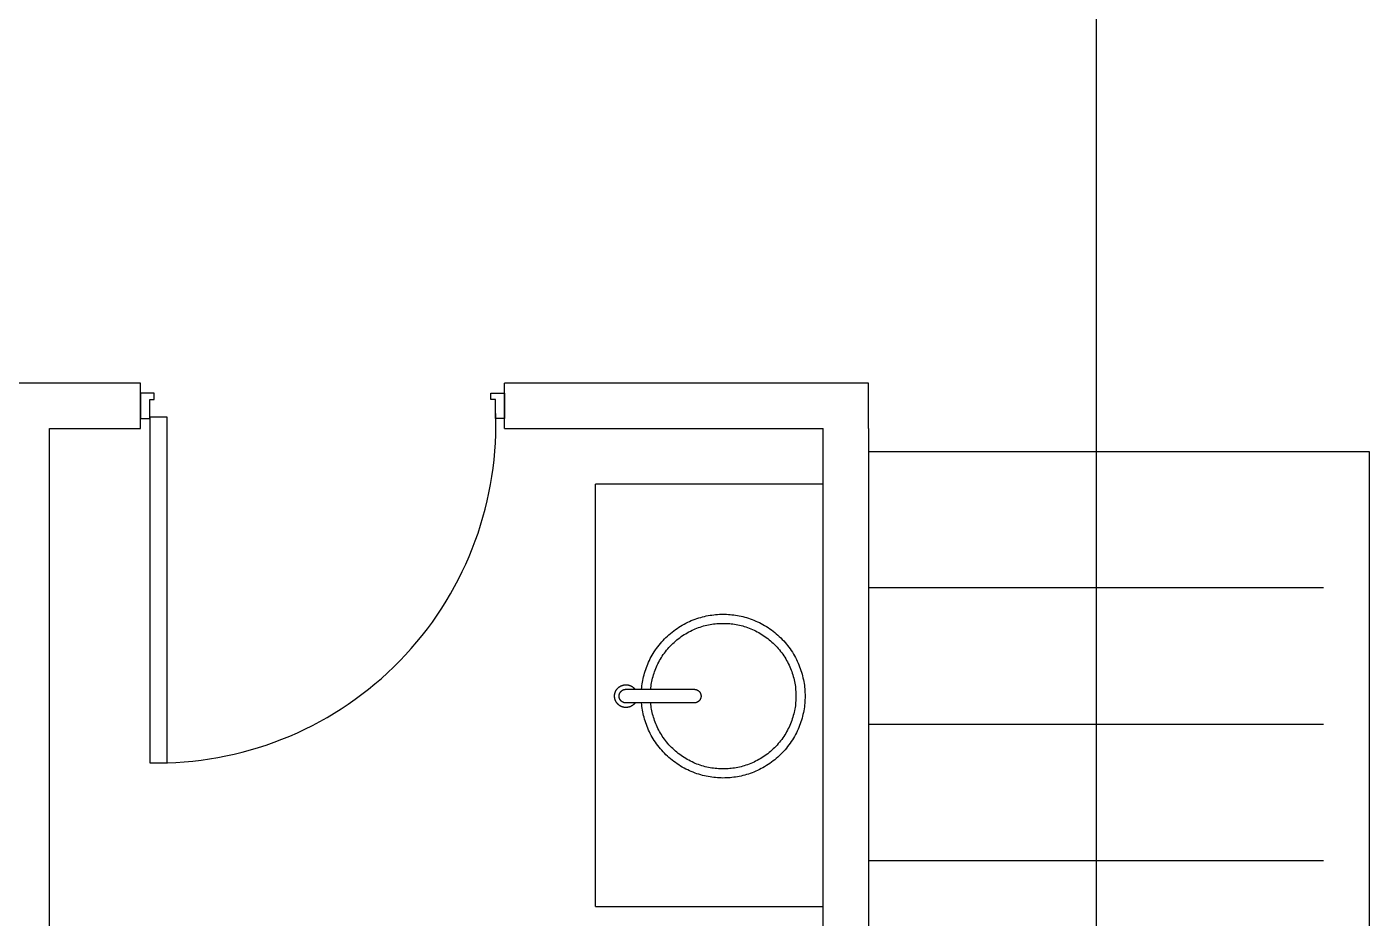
# Model space of a CAD drawing. Header units: centimetres. Extents: x 31418 to 49849, y -3781 to 3852.
# Drawn here: x 32883.1 to 33178.1, y 567.2 to 763.1 of the extents above; entities that cross this region are included whole.
import ezdxf

# ---------------------------------------------------------------- set-up
doc = ezdxf.new("R2010")
doc.units = ezdxf.units.CM
doc.header["$LTSCALE"] = 100
doc.header["$MEASUREMENT"] = 0
doc.linetypes.add('ACAD_ISO03W100', pattern=[30, 12, -18])
for name, color, linetype in [('Artefactos', 21, 'Continuous'), ('MUROS', 5, 'Continuous'), ('PUERTA', 1, 'Continuous'), ('TABIQUE', 3, 'Continuous'), ('Texto', 2, 'Continuous')]:
    doc.layers.add(name, color=color, linetype=linetype)

# ---------------------------------------------------------------- blocks, each defined once
blk = doc.blocks.new('vanitorio 2')
at = {"layer": 'Artefactos'}
for p in [(30452.74, 1051.81), (30545.54, 1001.81)]:
    blk.add_line(p, (30545.54, 1051.81), dxfattribs=at)
for points in [[(30452.74, 1051.81), (30452.74, 1001.81), (30545.54, 1001.81)], [(30497.47, 1043.15), (30497.44, 1043.17), (30497.4, 1043.2), (30497.36, 1043.23), (30497.33, 1043.26), (30497.29, 1043.29), (30497.26, 1043.33), (30497.23, 1043.36), (30497.19, 1043.39), (30497.16, 1043.43), (30497.13, 1043.46), (30497.09, 1043.5), (30497.06, 1043.53), (30497.03, 1043.57), (30497, 1043.61), (30496.97, 1043.65), (30496.94, 1043.69), (30496.91, 1043.73), (30496.89, 1043.77), (30496.86, 1043.81), (30496.83, 1043.85), (30496.81, 1043.9), (30496.78, 1043.94), (30496.76, 1043.98), (30496.74, 1044.03), (30496.72, 1044.07), (30496.69, 1044.12), (30496.67, 1044.17), (30496.65, 1044.21), (30496.64, 1044.26), (30496.62, 1044.31), (30496.6, 1044.35), (30496.59, 1044.4), (30496.57, 1044.45), (30496.56, 1044.5), (30496.55, 1044.55), (30496.53, 1044.6), (30496.52, 1044.65), (30496.51, 1044.69), (30496.51, 1044.74), (30496.5, 1044.79), (30496.49, 1044.84), (30496.49, 1044.89), (30496.48, 1044.94), (30496.48, 1044.99), (30496.48, 1045.04), (30496.47, 1045.09), (30496.47, 1045.14), (30496.47, 1045.19), (30496.47, 1045.24), (30496.48, 1045.29), (30496.48, 1045.34), (30496.48, 1045.39), (30496.49, 1045.43), (30496.5, 1045.48), (30496.5, 1045.53), (30496.51, 1045.58), (30496.52, 1045.62), (30496.53, 1045.67), (30496.54, 1045.71), (30496.55, 1045.76), (30496.56, 1045.81), (30496.57, 1045.85), (30496.59, 1045.89), (30496.6, 1045.94), (30496.62, 1045.98), (30496.63, 1046.02), (30496.65, 1046.07), (30496.67, 1046.11), (30496.68, 1046.15), (30496.7, 1046.2), (30496.72, 1046.24), (30496.75, 1046.28), (30496.77, 1046.32), (30496.79, 1046.37), (30496.81, 1046.41), (30496.84, 1046.45), (30496.86, 1046.49), (30496.89, 1046.53), (30496.92, 1046.57), (30496.95, 1046.61), (30496.98, 1046.65), (30497.01, 1046.69), (30497.04, 1046.73), (30497.07, 1046.77), (30497.1, 1046.81), (30497.14, 1046.84), (30497.17, 1046.88), (30497.2, 1046.91), (30497.24, 1046.95), (30497.28, 1046.98), (30497.31, 1047.02), (30497.35, 1047.05), (30497.39, 1047.08), (30497.43, 1047.11), (30497.47, 1047.15), (30497.51, 1047.17), (30497.55, 1047.2), (30497.59, 1047.23), (30497.64, 1047.26), (30497.68, 1047.29), (30497.72, 1047.31), (30497.77, 1047.34), (30497.81, 1047.36), (30497.86, 1047.38), (30497.9, 1047.41), (30497.95, 1047.43), (30497.99, 1047.45), (30498.04, 1047.47), (30498.08, 1047.48), (30498.13, 1047.5), (30498.18, 1047.52), (30498.22, 1047.53), (30498.27, 1047.55), (30498.32, 1047.56), (30498.36, 1047.57), (30498.41, 1047.58), (30498.46, 1047.59), (30498.51, 1047.6), (30498.55, 1047.61), (30498.6, 1047.62), (30498.65, 1047.63), (30498.69, 1047.63), (30498.74, 1047.64), (30498.79, 1047.64), (30498.83, 1047.64), (30498.88, 1047.65), (30498.93, 1047.65), (30498.97, 1047.65), (30499.02, 1047.65), (30499.06, 1047.65), (30499.11, 1047.64), (30499.16, 1047.64), (30499.2, 1047.64), (30499.25, 1047.63), (30499.3, 1047.63), (30499.35, 1047.62), (30499.39, 1047.61), (30499.44, 1047.6), (30499.49, 1047.59), (30499.53, 1047.58), (30499.58, 1047.57), (30499.63, 1047.56), (30499.68, 1047.55), (30499.72, 1047.53), (30499.77, 1047.52), (30499.82, 1047.5), (30499.86, 1047.48), (30499.91, 1047.47), (30499.95, 1047.45), (30500, 1047.43), (30500.05, 1047.41), (30500.09, 1047.38), (30500.14, 1047.36), (30500.18, 1047.34), (30500.22, 1047.31), (30500.27, 1047.29), (30500.31, 1047.26), (30500.35, 1047.23), (30500.39, 1047.2), (30500.43, 1047.17), (30500.48, 1047.15), (30500.52, 1047.11), (30500.55, 1047.08), (30500.59, 1047.05), (30500.63, 1047.02), (30500.67, 1046.98), (30500.71, 1046.95), (30500.74, 1046.91), (30500.78, 1046.88), (30500.81, 1046.84), (30500.84, 1046.81), (30500.88, 1046.77), (30500.91, 1046.73), (30500.94, 1046.69), (30500.97, 1046.65), (30501, 1046.61), (30501.03, 1046.57), (30501.05, 1046.53), (30501.08, 1046.49), (30501.11, 1046.45), (30501.13, 1046.41), (30501.16, 1046.37), (30501.18, 1046.32), (30501.2, 1046.28), (30501.22, 1046.24), (30501.24, 1046.2), (30501.26, 1046.15), (30501.28, 1046.11), (30501.3, 1046.07), (30501.31, 1046.02), (30501.33, 1045.98), (30501.34, 1045.94), (30501.36, 1045.89), (30501.37, 1045.85), (30501.38, 1045.81), (30501.4, 1045.76), (30501.41, 1045.71), (30501.42, 1045.67), (30501.43, 1045.62), (30501.44, 1045.58), (30501.44, 1045.53), (30501.45, 1045.48), (30501.46, 1045.43), (30501.46, 1045.39), (30501.47, 1045.34), (30501.47, 1045.29), (30501.47, 1045.24), (30501.47, 1045.19), (30501.47, 1045.14), (30501.47, 1045.09), (30501.47, 1045.04), (30501.47, 1044.99), (30501.46, 1044.94), (30501.46, 1044.89), (30501.45, 1044.84), (30501.45, 1044.79), (30501.44, 1044.74), (30501.43, 1044.69), (30501.42, 1044.65), (30501.41, 1044.6), (30501.4, 1044.55), (30501.39, 1044.5), (30501.37, 1044.45), (30501.36, 1044.4), (30501.34, 1044.35), (30501.33, 1044.31), (30501.31, 1044.26), (30501.29, 1044.21), (30501.27, 1044.17), (30501.25, 1044.12), (30501.23, 1044.07), (30501.21, 1044.03), (30501.19, 1043.98), (30501.16, 1043.94), (30501.14, 1043.9), (30501.11, 1043.85), (30501.09, 1043.81), (30501.06, 1043.77), (30501.03, 1043.73), (30501, 1043.69), (30500.97, 1043.65), (30500.94, 1043.61), (30500.91, 1043.57), (30500.88, 1043.53), (30500.85, 1043.5), (30500.82, 1043.46), (30500.79, 1043.43), (30500.75, 1043.39), (30500.72, 1043.36), (30500.69, 1043.33), (30500.65, 1043.29), (30500.62, 1043.26), (30500.58, 1043.23), (30500.55, 1043.2), (30500.51, 1043.17), (30500.47, 1043.15)], [(30500.47, 1041.72), (30500.86, 1041.68), (30501.25, 1041.64), (30501.65, 1041.58), (30502.04, 1041.52), (30502.44, 1041.45), (30502.84, 1041.36), (30503.24, 1041.27), (30503.64, 1041.17), (30504.04, 1041.06), (30504.44, 1040.93), (30504.84, 1040.8), (30505.24, 1040.66), (30505.64, 1040.5), (30506.03, 1040.34), (30506.43, 1040.17), (30506.82, 1039.98), (30507.21, 1039.79), (30507.6, 1039.58), (30507.98, 1039.37), (30508.36, 1039.14), (30508.74, 1038.91), (30509.11, 1038.66), (30509.47, 1038.4), (30509.83, 1038.14), (30510.19, 1037.86), (30510.53, 1037.58), (30510.88, 1037.29), (30511.21, 1036.98), (30511.54, 1036.67), (30511.86, 1036.35), (30512.17, 1036.03), (30512.47, 1035.69), (30512.77, 1035.35), (30513.05, 1035), (30513.33, 1034.64), (30513.6, 1034.28), (30513.86, 1033.91), (30514.1, 1033.53), (30514.34, 1033.15), (30514.57, 1032.77), (30514.79, 1032.38), (30515, 1031.98), (30515.2, 1031.58), (30515.38, 1031.18), (30515.56, 1030.78), (30515.72, 1030.37), (30515.88, 1029.96), (30516.02, 1029.55), (30516.16, 1029.14), (30516.28, 1028.72), (30516.39, 1028.31), (30516.5, 1027.9), (30516.59, 1027.48), (30516.67, 1027.07), (30516.74, 1026.66), (30516.8, 1026.24), (30516.86, 1025.83), (30516.9, 1025.43), (30516.93, 1025.02), (30516.95, 1024.62), (30516.97, 1024.22), (30516.97, 1023.82), (30516.97, 1023.42), (30516.96, 1023.03), (30516.94, 1022.64), (30516.91, 1022.25), (30516.87, 1021.85), (30516.82, 1021.46), (30516.77, 1021.06), (30516.7, 1020.65), (30516.62, 1020.25), (30516.54, 1019.85), (30516.44, 1019.44), (30516.34, 1019.04), (30516.22, 1018.63), (30516.09, 1018.23), (30515.96, 1017.82), (30515.81, 1017.42), (30515.65, 1017.02), (30515.48, 1016.62), (30515.31, 1016.22), (30515.12, 1015.82), (30514.92, 1015.43), (30514.71, 1015.04), (30514.49, 1014.66), (30514.26, 1014.28), (30514.02, 1013.9), (30513.77, 1013.53), (30513.51, 1013.17), (30513.24, 1012.81), (30512.96, 1012.45), (30512.67, 1012.11), (30512.38, 1011.77), (30512.07, 1011.44), (30511.76, 1011.11), (30511.43, 1010.79), (30511.1, 1010.48), (30510.76, 1010.18), (30510.42, 1009.89), (30510.07, 1009.61), (30509.71, 1009.34), (30509.34, 1009.07), (30508.97, 1008.82), (30508.6, 1008.57), (30508.22, 1008.34), (30507.83, 1008.11), (30507.44, 1007.9), (30507.05, 1007.7), (30506.65, 1007.5), (30506.25, 1007.32), (30505.85, 1007.15), (30505.44, 1006.99), (30505.04, 1006.84), (30504.63, 1006.7), (30504.22, 1006.57), (30503.81, 1006.45), (30503.4, 1006.34), (30502.99, 1006.24), (30502.58, 1006.15), (30502.17, 1006.07), (30501.77, 1006), (30501.36, 1005.94), (30500.96, 1005.89), (30500.56, 1005.85), (30500.16, 1005.82), (30499.76, 1005.8), (30499.36, 1005.79), (30498.97, 1005.78), (30498.58, 1005.79), (30498.19, 1005.8), (30497.79, 1005.82), (30497.39, 1005.85), (30496.99, 1005.89), (30496.58, 1005.94), (30496.18, 1006), (30495.77, 1006.07), (30495.36, 1006.15), (30494.95, 1006.24), (30494.54, 1006.34), (30494.13, 1006.45), (30493.72, 1006.57), (30493.32, 1006.7), (30492.91, 1006.84), (30492.5, 1006.99), (30492.1, 1007.15), (30491.69, 1007.32), (30491.29, 1007.5), (30490.9, 1007.7), (30490.5, 1007.9), (30490.11, 1008.11), (30489.73, 1008.34), (30489.35, 1008.57), (30488.97, 1008.82), (30488.6, 1009.07), (30488.24, 1009.34), (30487.88, 1009.61), (30487.53, 1009.89), (30487.18, 1010.18), (30486.84, 1010.48), (30486.51, 1010.79), (30486.19, 1011.11), (30485.88, 1011.44), (30485.57, 1011.77), (30485.27, 1012.11), (30484.99, 1012.45), (30484.71, 1012.81), (30484.44, 1013.17), (30484.18, 1013.53), (30483.93, 1013.9), (30483.69, 1014.28), (30483.46, 1014.66), (30483.24, 1015.04), (30483.03, 1015.43), (30482.83, 1015.82), (30482.64, 1016.22), (30482.46, 1016.62), (30482.29, 1017.02), (30482.14, 1017.42), (30481.99, 1017.82), (30481.85, 1018.23), (30481.73, 1018.63), (30481.61, 1019.04), (30481.5, 1019.44), (30481.41, 1019.85), (30481.32, 1020.25), (30481.25, 1020.65), (30481.18, 1021.06), (30481.12, 1021.46), (30481.08, 1021.85), (30481.04, 1022.25), (30481.01, 1022.64), (30480.99, 1023.03), (30480.98, 1023.42), (30480.97, 1023.82), (30480.98, 1024.22), (30480.99, 1024.62), (30481.02, 1025.02), (30481.05, 1025.43), (30481.09, 1025.83), (30481.14, 1026.24), (30481.2, 1026.66), (30481.28, 1027.07), (30481.36, 1027.48), (30481.45, 1027.9), (30481.55, 1028.31), (30481.66, 1028.72), (30481.79, 1029.14), (30481.92, 1029.55), (30482.07, 1029.96), (30482.22, 1030.37), (30482.39, 1030.78), (30482.56, 1031.18), (30482.75, 1031.58), (30482.95, 1031.98), (30483.16, 1032.38), (30483.37, 1032.77), (30483.6, 1033.15), (30483.84, 1033.53), (30484.09, 1033.91), (30484.35, 1034.28), (30484.62, 1034.64), (30484.89, 1035), (30485.18, 1035.35), (30485.47, 1035.69), (30485.78, 1036.03), (30486.09, 1036.35), (30486.41, 1036.67), (30486.74, 1036.98), (30487.07, 1037.29), (30487.41, 1037.58), (30487.76, 1037.86), (30488.11, 1038.14), (30488.47, 1038.4), (30488.84, 1038.66), (30489.21, 1038.91), (30489.58, 1039.14), (30489.96, 1039.37), (30490.35, 1039.58), (30490.73, 1039.79), (30491.12, 1039.98), (30491.52, 1040.17), (30491.91, 1040.34), (30492.31, 1040.5), (30492.71, 1040.66), (30493.11, 1040.8), (30493.51, 1040.93), (30493.91, 1041.06), (30494.31, 1041.17), (30494.71, 1041.27), (30495.11, 1041.36), (30495.51, 1041.45), (30495.9, 1041.52), (30496.3, 1041.58), (30496.69, 1041.64), (30497.08, 1041.68), (30497.47, 1041.72)], [(30500.47, 1039.71), (30500.82, 1039.68), (30501.16, 1039.63), (30501.51, 1039.58), (30501.86, 1039.52), (30502.21, 1039.45), (30502.57, 1039.38), (30502.92, 1039.29), (30503.27, 1039.2), (30503.63, 1039.09), (30503.98, 1038.98), (30504.34, 1038.86), (30504.69, 1038.73), (30505.04, 1038.59), (30505.39, 1038.44), (30505.74, 1038.28), (30506.08, 1038.12), (30506.43, 1037.94), (30506.77, 1037.76), (30507.11, 1037.56), (30507.44, 1037.36), (30507.77, 1037.15), (30508.1, 1036.93), (30508.42, 1036.7), (30508.74, 1036.46), (30509.05, 1036.21), (30509.35, 1035.96), (30509.65, 1035.7), (30509.95, 1035.43), (30510.23, 1035.15), (30510.51, 1034.87), (30510.79, 1034.57), (30511.05, 1034.27), (30511.31, 1033.97), (30511.56, 1033.66), (30511.81, 1033.34), (30512.04, 1033.01), (30512.27, 1032.69), (30512.49, 1032.35), (30512.69, 1032.01), (30512.89, 1031.67), (30513.09, 1031.32), (30513.27, 1030.97), (30513.44, 1030.62), (30513.6, 1030.26), (30513.76, 1029.9), (30513.9, 1029.54), (30514.04, 1029.18), (30514.16, 1028.81), (30514.28, 1028.45), (30514.39, 1028.08), (30514.48, 1027.71), (30514.57, 1027.34), (30514.65, 1026.98), (30514.72, 1026.61), (30514.78, 1026.24), (30514.84, 1025.88), (30514.88, 1025.52), (30514.91, 1025.15), (30514.94, 1024.79), (30514.96, 1024.44), (30514.97, 1024.08), (30514.97, 1023.73), (30514.97, 1023.38), (30514.96, 1023.03), (30514.94, 1022.69), (30514.91, 1022.34), (30514.87, 1021.99), (30514.83, 1021.64), (30514.78, 1021.28), (30514.72, 1020.93), (30514.65, 1020.57), (30514.57, 1020.21), (30514.48, 1019.85), (30514.39, 1019.49), (30514.28, 1019.14), (30514.17, 1018.78), (30514.05, 1018.42), (30513.92, 1018.06), (30513.77, 1017.71), (30513.62, 1017.35), (30513.46, 1017), (30513.3, 1016.65), (30513.12, 1016.31), (30512.93, 1015.96), (30512.74, 1015.62), (30512.53, 1015.29), (30512.32, 1014.96), (30512.09, 1014.63), (30511.86, 1014.31), (30511.62, 1013.99), (30511.38, 1013.68), (30511.12, 1013.37), (30510.86, 1013.07), (30510.58, 1012.78), (30510.3, 1012.49), (30510.02, 1012.21), (30509.72, 1011.94), (30509.43, 1011.67), (30509.12, 1011.41), (30508.81, 1011.16), (30508.49, 1010.92), (30508.17, 1010.69), (30507.84, 1010.46), (30507.5, 1010.25), (30507.17, 1010.04), (30506.82, 1009.84), (30506.48, 1009.65), (30506.13, 1009.47), (30505.78, 1009.3), (30505.42, 1009.14), (30505.07, 1008.99), (30504.71, 1008.85), (30504.35, 1008.71), (30503.99, 1008.59), (30503.62, 1008.48), (30503.26, 1008.37), (30502.9, 1008.27), (30502.54, 1008.19), (30502.17, 1008.11), (30501.81, 1008.04), (30501.45, 1007.98), (30501.09, 1007.92), (30500.73, 1007.88), (30500.38, 1007.85), (30500.02, 1007.82), (30499.67, 1007.8), (30499.32, 1007.79), (30498.97, 1007.78), (30498.63, 1007.79), (30498.28, 1007.8), (30497.93, 1007.82), (30497.57, 1007.85), (30497.21, 1007.88), (30496.86, 1007.92), (30496.5, 1007.98), (30496.14, 1008.04), (30495.77, 1008.11), (30495.41, 1008.19), (30495.05, 1008.27), (30494.68, 1008.37), (30494.32, 1008.48), (30493.96, 1008.59), (30493.6, 1008.71), (30493.24, 1008.85), (30492.88, 1008.99), (30492.52, 1009.14), (30492.17, 1009.3), (30491.82, 1009.47), (30491.47, 1009.65), (30491.12, 1009.84), (30490.78, 1010.04), (30490.44, 1010.25), (30490.11, 1010.46), (30489.78, 1010.69), (30489.46, 1010.92), (30489.14, 1011.16), (30488.83, 1011.41), (30488.52, 1011.67), (30488.22, 1011.94), (30487.93, 1012.21), (30487.64, 1012.49), (30487.36, 1012.78), (30487.09, 1013.07), (30486.83, 1013.37), (30486.57, 1013.68), (30486.32, 1013.99), (30486.08, 1014.31), (30485.85, 1014.63), (30485.63, 1014.96), (30485.42, 1015.29), (30485.21, 1015.62), (30485.01, 1015.96), (30484.83, 1016.31), (30484.65, 1016.65), (30484.48, 1017), (30484.32, 1017.35), (30484.17, 1017.71), (30484.03, 1018.06), (30483.9, 1018.42), (30483.78, 1018.78), (30483.66, 1019.14), (30483.56, 1019.49), (30483.46, 1019.85), (30483.38, 1020.21), (30483.3, 1020.57), (30483.23, 1020.93), (30483.17, 1021.28), (30483.12, 1021.64), (30483.07, 1021.99), (30483.04, 1022.34), (30483.01, 1022.69), (30482.99, 1023.03), (30482.98, 1023.38), (30482.97, 1023.73), (30482.98, 1024.08), (30482.99, 1024.44), (30483.01, 1024.79), (30483.03, 1025.15), (30483.07, 1025.52), (30483.11, 1025.88), (30483.16, 1026.24), (30483.22, 1026.61), (30483.29, 1026.98), (30483.37, 1027.34), (30483.46, 1027.71), (30483.56, 1028.08), (30483.67, 1028.45), (30483.78, 1028.81), (30483.91, 1029.18), (30484.04, 1029.54), (30484.19, 1029.9), (30484.34, 1030.26), (30484.51, 1030.62), (30484.68, 1030.97), (30484.86, 1031.32), (30485.05, 1031.67), (30485.25, 1032.01), (30485.46, 1032.35), (30485.68, 1032.69), (30485.9, 1033.01), (30486.14, 1033.34), (30486.38, 1033.66), (30486.63, 1033.97), (30486.89, 1034.27), (30487.16, 1034.57), (30487.43, 1034.87), (30487.71, 1035.15), (30488, 1035.43), (30488.29, 1035.7), (30488.59, 1035.96), (30488.9, 1036.21), (30489.21, 1036.46), (30489.53, 1036.7), (30489.85, 1036.93), (30490.18, 1037.15), (30490.51, 1037.36), (30490.84, 1037.56), (30491.18, 1037.76), (30491.52, 1037.94), (30491.86, 1038.12), (30492.21, 1038.28), (30492.56, 1038.44), (30492.91, 1038.59), (30493.26, 1038.73), (30493.61, 1038.86), (30493.96, 1038.98), (30494.32, 1039.09), (30494.67, 1039.2), (30495.03, 1039.29), (30495.38, 1039.38), (30495.73, 1039.45), (30496.08, 1039.52), (30496.43, 1039.58), (30496.78, 1039.63), (30497.13, 1039.68), (30497.47, 1039.71)]]:
    blk.add_lwpolyline(points, dxfattribs=at)
blk.add_lwpolyline([(30500.47, 1030.15), (30500.47, 1030.11), (30500.47, 1030.08), (30500.47, 1030.05), (30500.47, 1030.01), (30500.46, 1029.98), (30500.46, 1029.94), (30500.45, 1029.91), (30500.45, 1029.87), (30500.44, 1029.84), (30500.43, 1029.8), (30500.42, 1029.77), (30500.42, 1029.73), (30500.4, 1029.7), (30500.39, 1029.66), (30500.38, 1029.63), (30500.37, 1029.59), (30500.35, 1029.56), (30500.34, 1029.53), (30500.32, 1029.49), (30500.31, 1029.46), (30500.29, 1029.42), (30500.27, 1029.39), (30500.25, 1029.36), (30500.23, 1029.33), (30500.21, 1029.29), (30500.18, 1029.26), (30500.16, 1029.23), (30500.14, 1029.2), (30500.11, 1029.17), (30500.09, 1029.14), (30500.06, 1029.11), (30500.03, 1029.09), (30500.01, 1029.06), (30499.98, 1029.03), (30499.95, 1029.01), (30499.92, 1028.98), (30499.89, 1028.96), (30499.86, 1028.94), (30499.83, 1028.91), (30499.79, 1028.89), (30499.76, 1028.87), (30499.73, 1028.85), (30499.7, 1028.83), (30499.66, 1028.81), (30499.63, 1028.8), (30499.59, 1028.78), (30499.56, 1028.77), (30499.53, 1028.75), (30499.49, 1028.74), (30499.46, 1028.73), (30499.42, 1028.72), (30499.39, 1028.7), (30499.35, 1028.7), (30499.32, 1028.69), (30499.28, 1028.68), (30499.25, 1028.67), (30499.21, 1028.67), (30499.18, 1028.66), (30499.14, 1028.66), (30499.11, 1028.65), (30499.07, 1028.65), (30499.04, 1028.65), (30499.01, 1028.65), (30498.97, 1028.65), (30498.94, 1028.65), (30498.91, 1028.65), (30498.87, 1028.65), (30498.84, 1028.65), (30498.8, 1028.66), (30498.77, 1028.66), (30498.73, 1028.67), (30498.7, 1028.67), (30498.67, 1028.68), (30498.63, 1028.69), (30498.6, 1028.7), (30498.56, 1028.7), (30498.53, 1028.72), (30498.49, 1028.73), (30498.46, 1028.74), (30498.42, 1028.75), (30498.39, 1028.77), (30498.35, 1028.78), (30498.32, 1028.8), (30498.28, 1028.81), (30498.25, 1028.83), (30498.22, 1028.85), (30498.18, 1028.87), (30498.15, 1028.89), (30498.12, 1028.91), (30498.09, 1028.94), (30498.06, 1028.96), (30498.03, 1028.98), (30498, 1029.01), (30497.97, 1029.03), (30497.94, 1029.06), (30497.91, 1029.09), (30497.89, 1029.11), (30497.86, 1029.14), (30497.83, 1029.17), (30497.81, 1029.2), (30497.78, 1029.23), (30497.76, 1029.26), (30497.74, 1029.29), (30497.72, 1029.33), (30497.7, 1029.36), (30497.68, 1029.39), (30497.66, 1029.42), (30497.64, 1029.46), (30497.62, 1029.49), (30497.61, 1029.53), (30497.59, 1029.56), (30497.58, 1029.59), (30497.57, 1029.63), (30497.55, 1029.66), (30497.54, 1029.7), (30497.53, 1029.73), (30497.52, 1029.77), (30497.51, 1029.8), (30497.51, 1029.84), (30497.5, 1029.87), (30497.49, 1029.91), (30497.49, 1029.94), (30497.48, 1029.98), (30497.48, 1030.01), (30497.48, 1030.05), (30497.47, 1030.08), (30497.47, 1030.11), (30497.47, 1030.15), (30497.47, 1045.15), (30497.47, 1045.18), (30497.47, 1045.21), (30497.48, 1045.25), (30497.48, 1045.28), (30497.48, 1045.32), (30497.49, 1045.35), (30497.49, 1045.39), (30497.5, 1045.42), (30497.51, 1045.45), (30497.51, 1045.49), (30497.52, 1045.52), (30497.53, 1045.56), (30497.54, 1045.59), (30497.55, 1045.63), (30497.57, 1045.66), (30497.58, 1045.7), (30497.59, 1045.73), (30497.61, 1045.77), (30497.62, 1045.8), (30497.64, 1045.84), (30497.66, 1045.87), (30497.68, 1045.9), (30497.7, 1045.94), (30497.72, 1045.97), (30497.74, 1046), (30497.76, 1046.03), (30497.78, 1046.06), (30497.81, 1046.09), (30497.83, 1046.12), (30497.86, 1046.15), (30497.89, 1046.18), (30497.91, 1046.21), (30497.94, 1046.23), (30497.97, 1046.26), (30498, 1046.29), (30498.03, 1046.31), (30498.06, 1046.34), (30498.09, 1046.36), (30498.12, 1046.38), (30498.15, 1046.4), (30498.18, 1046.42), (30498.22, 1046.44), (30498.25, 1046.46), (30498.28, 1046.48), (30498.32, 1046.5), (30498.35, 1046.51), (30498.39, 1046.53), (30498.42, 1046.54), (30498.46, 1046.55), (30498.49, 1046.57), (30498.53, 1046.58), (30498.56, 1046.59), (30498.6, 1046.6), (30498.63, 1046.61), (30498.67, 1046.61), (30498.7, 1046.62), (30498.73, 1046.63), (30498.77, 1046.63), (30498.8, 1046.64), (30498.84, 1046.64), (30498.87, 1046.64), (30498.91, 1046.65), (30498.94, 1046.65), (30498.97, 1046.65), (30499.01, 1046.65), (30499.04, 1046.65), (30499.07, 1046.64), (30499.11, 1046.64), (30499.14, 1046.64), (30499.18, 1046.63), (30499.21, 1046.63), (30499.25, 1046.62), (30499.28, 1046.61), (30499.32, 1046.61), (30499.35, 1046.6), (30499.39, 1046.59), (30499.42, 1046.58), (30499.46, 1046.57), (30499.49, 1046.55), (30499.53, 1046.54), (30499.56, 1046.53), (30499.59, 1046.51), (30499.63, 1046.5), (30499.66, 1046.48), (30499.7, 1046.46), (30499.73, 1046.44), (30499.76, 1046.42), (30499.79, 1046.4), (30499.83, 1046.38), (30499.86, 1046.36), (30499.89, 1046.34), (30499.92, 1046.31), (30499.95, 1046.29), (30499.98, 1046.26), (30500.01, 1046.23), (30500.03, 1046.21), (30500.06, 1046.18), (30500.09, 1046.15), (30500.11, 1046.12), (30500.14, 1046.09), (30500.16, 1046.06), (30500.18, 1046.03), (30500.21, 1046), (30500.23, 1045.97), (30500.25, 1045.94), (30500.27, 1045.9), (30500.29, 1045.87), (30500.31, 1045.84), (30500.32, 1045.8), (30500.34, 1045.77), (30500.35, 1045.73), (30500.37, 1045.7), (30500.38, 1045.66), (30500.39, 1045.63), (30500.4, 1045.59), (30500.42, 1045.56), (30500.42, 1045.52), (30500.43, 1045.49), (30500.44, 1045.45), (30500.45, 1045.42), (30500.45, 1045.39), (30500.46, 1045.35), (30500.46, 1045.32), (30500.47, 1045.28), (30500.47, 1045.25), (30500.47, 1045.21), (30500.47, 1045.18), (30500.47, 1045.15)], close=True, dxfattribs=at)

msp = doc.modelspace()

# ---------------------------------------------------------------- linework, layer by layer
for p, q in [((33068.12, 669.81), (33168.12, 669.81)), ((33118.12, 669.81), (33118.12, 384.81)), ((33168.12, 639.81), (33068.12, 639.81)), ((33068.12, 609.81), (33168.12, 609.81)), ((33168.12, 579.81), (33068.12, 579.81))]:
    msp.add_line(p, q)
at = {"linetype": 'ACAD_ISO03W100', "ltscale": 5}
msp.add_arc((32911.82, 675.69), 74.38, 271.6754, 2.6349, dxfattribs=at)
at = {"layer": 'MUROS', "color": 3}
for p, q in [((32908.12, 684.81), (32088.12, 684.81)), ((33068.12, 684.81), (32988.12, 684.81)), ((32888.12, 439.81), (32888.12, 674.81)), ((33058.12, 439.81), (33058.12, 674.81))]:
    msp.add_line(p, q, dxfattribs=at)
at = {"layer": 'PUERTA'}
for points in [[(32911.12, 682.62), (32908.12, 682.62), (32908.12, 677), (32910.12, 677), (32910.12, 681.21), (32911.12, 681.21)], [(32985.12, 682.62), (32988.12, 682.62), (32988.12, 677), (32986.12, 677), (32986.12, 681.21), (32985.12, 681.21)], [(32913.99, 601.34), (32913.99, 677.34), (32910.12, 677.34), (32910.12, 601.34)]]:
    msp.add_lwpolyline(points, close=True, dxfattribs=at)
at = {"layer": 'TABIQUE'}
for p, q in [((32908.12, 674.81), (32908.12, 684.81)), ((32988.12, 674.81), (32988.12, 684.81)), ((33068.12, 674.81), (33068.12, 684.81)), ((32888.12, 674.81), (32908.12, 674.81)), ((32988.12, 674.81), (33058.12, 674.81)), ((33068.12, 674.81), (33068.12, 429.81)), ((33168.12, 669.81), (33178.12, 669.81)), ((33178.12, 669.81), (33178.12, 329.81))]:
    msp.add_line(p, q, dxfattribs=at)
at = {"layer": 'Texto'}
msp.add_line((33118.12, 2442.42), (33118.12, -1226.49), dxfattribs=at)

# ---------------------------------------------------------------- block references
at = {"layer": 'Artefactos', "rotation": 90}
msp.add_blockref('vanitorio 2', (34059.93, -29882.96), dxfattribs=at)

doc.saveas('drawing.dxf')
